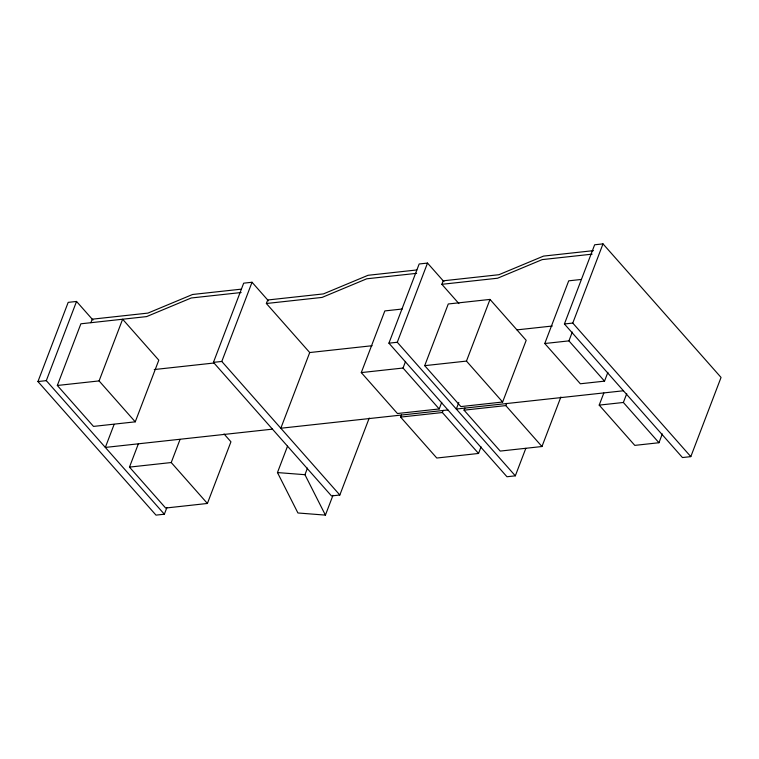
<?xml version="1.0" encoding="UTF-8"?>
<svg xmlns="http://www.w3.org/2000/svg" width="759" height="759" viewBox="0 0 759 759"><rect width="100%" height="100%" fill="white"/><g stroke="black" fill="none" stroke-linecap="round" stroke-linejoin="round"><path stroke-width="1.14" d="M166.866 507.61L164.352 514.213L155.993 515.124L37.95 381.559L68.187 302.367L76.545 301.446L92.968 320.023M164.352 514.213L46.308 380.638L76.545 301.446M135.254 421.833L99.087 380.914L122.635 319.235L158.802 360.164L135.254 421.833L93.499 426.406L57.333 385.477L80.881 323.799L146.601 316.598L191.24 297.983L241.144 292.528M90.89 322.689L92.228 319.188L147.939 313.097L192.577 294.483L241.324 289.151M114.125 424.395L105.33 447.43L272.462 429.148M224.019 433.958L230.945 441.795L207.397 503.464L165.642 508.037L129.476 467.108L138.309 443.977M207.397 503.464L171.23 462.535L180.054 439.414M369.235 418.029L339.833 495.02L331.484 495.931L213.44 362.366L243.677 283.173L252.035 282.253L268.449 300.83M339.833 495.02L221.789 361.455L252.035 282.253M372.1 345.724L309.719 352.546L266.371 303.505L267.709 299.995L323.419 293.904L368.068 275.289L416.814 269.957M309.719 352.546L280.821 428.237L447.943 409.955M332.973 495.323L325.412 515.114L297.926 512.98L277.462 472.563L287.538 446.169M325.412 515.114L304.947 474.698L307.471 468.104M441.729 402.346L439.205 408.949L397.45 413.522L361.284 372.593L384.832 310.924L402.232 309.017M525.826 448.332L515.323 475.827L506.965 476.747L388.921 343.172L419.167 263.98L427.516 263.069L443.939 281.646M515.323 475.827L397.28 342.262L427.516 263.069M439.205 408.949L403.038 368.03L405.562 361.417M458.891 303.581L441.861 284.312L443.199 280.811L498.91 274.711L543.548 256.096L593.462 250.641M481.054 446.852L478.54 453.455L436.786 458.028L400.61 417.099L401.454 414.898M424.708 365.658L448.265 303.979L490.01 299.416L526.186 340.345L502.629 402.014L460.884 406.587L424.708 365.658L466.462 361.094L502.629 402.014M478.54 453.455L442.364 412.526L443.209 410.325M466.462 361.094L490.01 299.416M458.815 402.46L456.301 409.044L623.433 390.771M560.892 396.966L541.964 446.52L500.209 451.083L464.043 410.164L464.878 407.953M541.964 446.52L505.798 405.591L506.632 403.39M607.883 372.346L604.525 381.141L580.35 383.779L544.772 343.514L568.709 280.83L581.366 279.445M564.411 323.979L594.648 244.787L603.007 243.876L721.05 377.441L690.813 456.633L682.455 457.554L564.411 323.979L572.77 323.068L690.813 456.633M572.77 323.068L603.007 243.876M604.525 381.141L568.937 340.876L572.295 332.072M662.322 433.939L658.964 442.734L634.79 445.381L599.202 405.116L603.822 393.02M658.964 442.734L623.376 402.469L626.735 393.674M416.634 273.335L366.73 278.8L322.082 297.414L266.371 303.505M592.124 254.151L542.211 259.606L497.572 278.221L441.861 284.312M37.95 381.559L46.308 380.638M213.44 362.366L221.789 361.455M388.921 343.172L397.28 342.262M154.238 369.548L214.266 362.982M516.983 329.88L552.296 326.019M57.333 385.477L99.087 380.914M544.772 343.514L568.937 340.876M361.284 372.593L403.038 368.03M400.61 417.099L442.364 412.526M464.043 410.164L505.798 405.591M599.202 405.116L623.376 402.469M129.476 467.108L171.23 462.535M277.462 472.563L304.947 474.698"/></g></svg>
